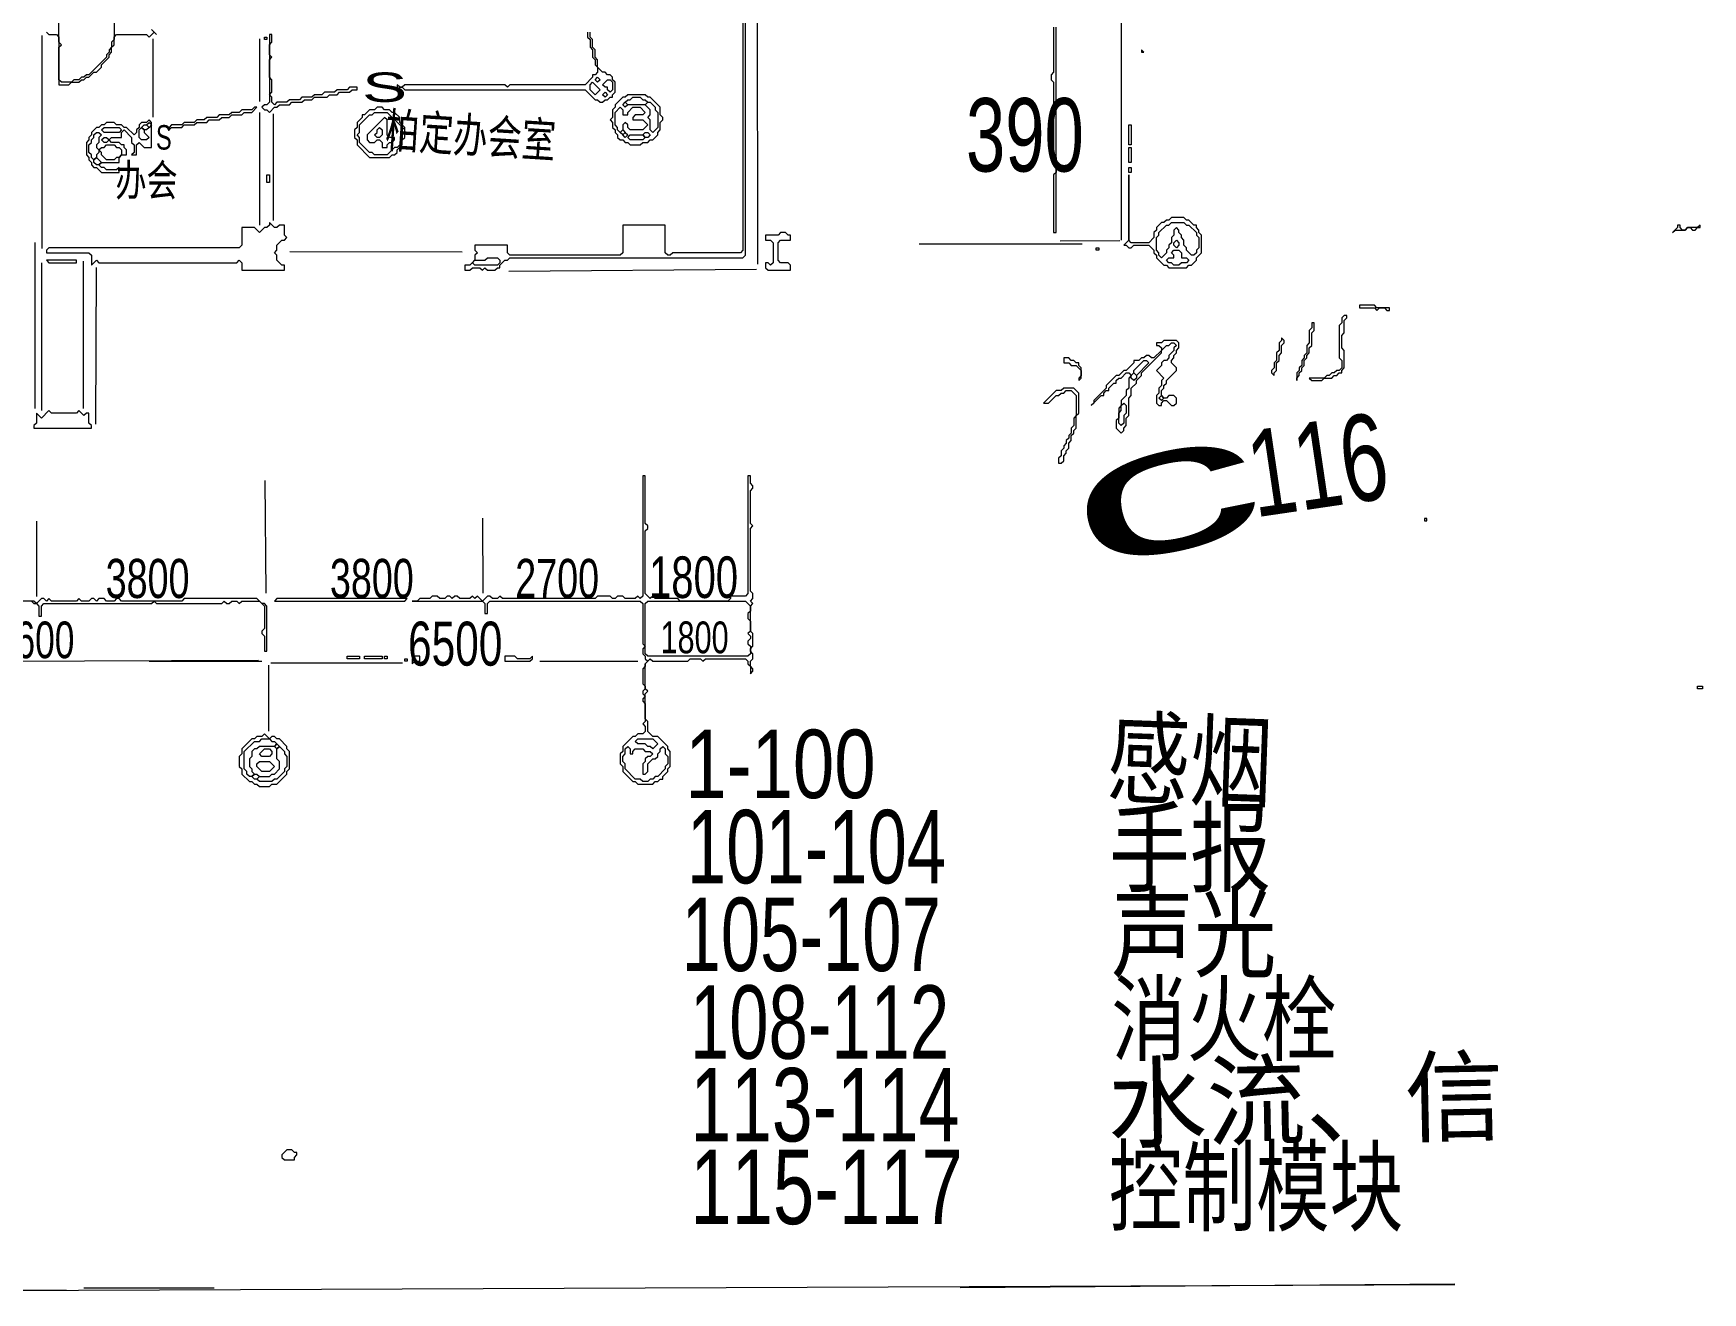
# Model space of a CAD drawing. Extents: x 10 to 1972, y 11 to 1392.
# Drawn here: x 1306 to 1972, y 26 to 528 of the extents above; entities that cross this region are included whole.
import ezdxf

# ---------------------------------------------------------------- set-up
doc = ezdxf.new("R2010")
doc.units = 0
for name, color, linetype, lineweight in [('OCR_TEXT', 6, 'Continuous', 0), ('TRACE_CURVE', 6, 'Continuous', 0), ('TRACE_STRAIGHT', 5, 'Continuous', 0), ('TRACE_TEXT_SYMBOL', 6, 'Continuous', 0)]:
    doc.layers.add(name, color=color, linetype=linetype, lineweight=lineweight)
doc.styles.add('wqy-unicode', font='wqy-unicode.lff')

msp = doc.modelspace()

# ---------------------------------------------------------------- linework, layer by layer
at = {"layer": 'TRACE_CURVE', "color": 6}
for points in [[(1589, 567), (1589, 442), (1588, 441), (1561, 441), (1560, 440), (1559, 440), (1558, 441), (1558, 452), (1541, 452), (1541, 441), (1540, 440), (1496, 440), (1495, 441), (1495, 444), (1482, 444), (1482, 442), (1483, 441), (1482, 440), (1482, 438), (1480, 436), (1478, 436), (1478, 434), (1480, 434), (1481, 435), (1484, 435), (1485, 434), (1486, 435), (1487, 434), (1490, 434), (1491, 435), (1492, 435), (1492, 436), (1494, 438), (1495, 438), (1496, 439), (1589, 439)], [(1589, 439), (1590, 440), (1590, 569)], [(1326, 511), (1325, 511), (1324, 510), (1322, 510), (1321, 509), (1317, 509), (1316, 510), (1316, 523), (1317, 524), (1316, 525), (1316, 533)], [(1338, 534), (1338, 526), (1337, 525), (1337, 523), (1336, 522), (1336, 521), (1335, 520), (1335, 519), (1328, 512), (1327, 512), (1326, 511)], [(1311, 529), (1312, 528), (1315, 528), (1316, 527), (1316, 508), (1320, 508), (1321, 509), (1324, 509), (1325, 510), (1326, 510), (1327, 511), (1328, 511), (1330, 513), (1331, 513), (1333, 515), (1333, 516), (1336, 519), (1336, 520), (1337, 521), (1337, 523), (1338, 524), (1338, 527), (1339, 528), (1351, 528), (1352, 527), (1354, 529), (1355, 528), (1353, 530)], [(1526, 508), (1496, 508), (1495, 507), (1494, 508), (1454, 508), (1453, 507), (1452, 507), (1451, 508), (1451, 506), (1452, 507), (1453, 507), (1454, 506), (1526, 506), (1530, 502), (1531, 502), (1532, 501), (1533, 501), (1534, 502), (1535, 502), (1536, 503), (1537, 503), (1537, 504), (1538, 505), (1538, 509), (1537, 510), (1537, 511), (1536, 512), (1535, 512), (1534, 513), (1533, 513), (1531, 515), (1531, 518), (1530, 519), (1530, 522), (1529, 523), (1529, 526), (1528, 527), (1528, 529)], [(1527, 529), (1527, 527), (1528, 526), (1528, 523), (1529, 522), (1529, 519), (1530, 518), (1530, 516), (1531, 515), (1531, 513), (1530, 512), (1529, 512), (1529, 511), (1526, 508)], [(1713, 531), (1713, 513), (1712, 512), (1712, 510), (1713, 509), (1713, 480), (1714, 479), (1714, 473), (1713, 472), (1713, 449), (1714, 449), (1714, 531)], [(1549, 352), (1549, 304), (1548, 303), (1547, 304), (1546, 303), (1542, 303), (1541, 304), (1539, 304), (1538, 303), (1537, 303), (1536, 304), (1531, 304), (1530, 303), (1493, 303), (1492, 304), (1491, 303), (1489, 303), (1488, 304), (1487, 304), (1485, 302), (1483, 304), (1482, 303), (1481, 304), (1480, 303), (1476, 303), (1475, 304), (1474, 304), (1473, 303), (1472, 304), (1471, 304), (1470, 303), (1468, 303), (1467, 304), (1465, 304), (1464, 303), (1460, 303), (1459, 302), (1457, 302), (1485, 302), (1486, 301), (1486, 297), (1487, 297), (1487, 301), (1488, 302), (1548, 302), (1549, 301), (1549, 285), (1550, 284), (1549, 283), (1549, 281), (1550, 280), (1550, 279), (1551, 278), (1550, 277), (1550, 276), (1549, 275), (1549, 269), (1550, 268), (1550, 267), (1549, 266), (1549, 265), (1550, 264), (1549, 263), (1549, 262)], [(1592, 300), (1593, 301), (1592, 302), (1593, 303), (1593, 305), (1592, 306), (1592, 331), (1593, 332), (1592, 333), (1592, 346), (1593, 347), (1593, 348), (1592, 349), (1592, 352), (1591, 352), (1591, 305), (1590, 304), (1584, 304), (1584, 303), (1583, 302), (1564, 302), (1563, 303), (1554, 303), (1553, 304), (1552, 303), (1550, 305), (1550, 330), (1551, 331), (1551, 332), (1550, 333), (1550, 352), (1549, 352)], [(1549, 262), (1550, 261), (1550, 254), (1549, 253), (1550, 252), (1550, 250), (1549, 249), (1547, 249), (1546, 248), (1545, 248), (1541, 244), (1541, 242), (1540, 241), (1540, 237), (1541, 236), (1541, 234), (1545, 230), (1546, 230), (1547, 229), (1553, 229), (1554, 230), (1555, 230), (1556, 231), (1557, 231), (1557, 232), (1559, 234), (1559, 235), (1560, 236), (1560, 242), (1559, 243), (1559, 244), (1555, 248), (1553, 248), (1551, 250), (1551, 254), (1550, 255), (1550, 265), (1551, 266), (1550, 267), (1550, 277), (1552, 279), (1553, 278), (1567, 278), (1568, 279), (1572, 279), (1573, 278), (1574, 279), (1590, 279), (1591, 278), (1591, 277), (1592, 276), (1592, 273), (1593, 274), (1593, 275), (1592, 276), (1592, 278), (1593, 279), (1593, 281), (1592, 282), (1592, 283), (1593, 284), (1593, 289), (1592, 290), (1592, 300)]]:
    msp.add_lwpolyline(points, dxfattribs=at)
for points in [[(1528, 508), (1529, 509), (1532, 506), (1530, 504), (1528, 506)], [(1530, 510), (1531, 511), (1532, 510), (1531, 509)], [(1535, 510), (1536, 510), (1537, 509), (1537, 506), (1536, 505), (1535, 506), (1535, 507), (1534, 507), (1533, 508)], [(1533, 504), (1534, 505), (1535, 504), (1534, 503)], [(1486, 438), (1487, 439), (1491, 439), (1492, 438), (1492, 437), (1491, 436), (1482, 436), (1481, 437), (1482, 438)], [(1550, 301), (1551, 302), (1590, 302), (1592, 300), (1592, 298), (1591, 297), (1591, 295), (1592, 294), (1592, 290), (1591, 289), (1592, 288), (1592, 287), (1591, 286), (1591, 285), (1592, 284), (1592, 281), (1591, 280), (1551, 280), (1550, 281)], [(1546, 246), (1547, 247), (1553, 247), (1555, 245), (1553, 243), (1552, 244), (1551, 244), (1550, 245), (1547, 245)], [(1542, 243), (1543, 244), (1544, 243), (1544, 241), (1545, 241), (1545, 242), (1546, 243), (1549, 243), (1550, 242), (1552, 242), (1553, 241), (1552, 240), (1551, 240), (1550, 239), (1550, 238), (1549, 237), (1549, 233), (1550, 233), (1551, 234), (1551, 237), (1553, 239), (1554, 239), (1555, 240), (1555, 241), (1556, 242), (1556, 243), (1557, 244), (1558, 243), (1558, 241), (1559, 240), (1559, 237), (1558, 236), (1558, 235), (1555, 232), (1554, 232), (1553, 231), (1552, 231), (1551, 230), (1549, 230), (1548, 231), (1546, 231), (1542, 235), (1542, 237), (1541, 238), (1541, 240), (1542, 241)]]:
    msp.add_lwpolyline(points, close=True, dxfattribs=at)
at = {"layer": 'TRACE_STRAIGHT', "color": 5}
for p, q in [((1594.48, 623.87), (1594.78, 436.38)), ((1740, 619), (1740, 446)), ((1309.16, 527.63), (1309.2, 442.62)), ((1353.58, 495.12), (1353.59, 526.38)), ((1396.1, 526.38), (1396.12, 501.37)), ((1396, 497), (1396, 452)), ((1401.63, 453.87), (1401.68, 496.38)), ((1306.5, 378.87), (1306.51, 445.13)), ((1408.13, 441.48), (1476.88, 441.37)), ((1659.37, 444.47), (1724.37, 444.49)), ((1715.62, 445.79), (1739.37, 445.89)), ((1309, 437), (1309, 378)), ((1325.62, 437.62), (1325.62, 378.88)), ((1330.72, 372.62), (1330.96, 435.12)), ((1495.63, 433.69), (1594.37, 434.41)), ((1398.22, 350.13), (1398.63, 305.12)), ((1307.01, 333.88), (1307.05, 303.88)), ((1485.08, 335.13), (1485.21, 305.12)), ((1223.13, 277.71), (1395.63, 278.39)), ((1352, 278), (1397, 278)), ((1399.69, 276.38), (1399.69, 250.12)), ((1400.63, 277.31), (1453.13, 277.34)), ((1508, 278), (1547, 278)), ((1073.12, 26.08), (1873.12, 29.31)), ((1121, 27), (1319, 27)), ((1326, 28), (1378, 28)), ((1675.63, 28.09), (1873.15, 29.63))]:
    msp.add_line(p, q, dxfattribs=at)
at = {"layer": 'TRACE_TEXT_SYMBOL', "color": 6}
for points in [[(1400, 528), (1400, 501), (1399, 500), (1398, 500), (1397, 499), (1398, 498), (1399, 498), (1400, 497), (1402, 499), (1403, 499), (1404, 500), (1408, 500), (1409, 501), (1413, 501), (1414, 502), (1417, 502), (1418, 503), (1423, 503), (1424, 504), (1427, 504), (1428, 505), (1432, 505), (1433, 506), (1435, 506), (1435, 507), (1432, 507), (1431, 506), (1427, 506), (1426, 505), (1422, 505), (1421, 504), (1418, 504), (1417, 503), (1413, 503), (1412, 502), (1408, 502), (1407, 501), (1403, 501), (1402, 500), (1401, 501), (1401, 503), (1400, 504), (1401, 505), (1401, 510), (1400, 511), (1400, 518), (1401, 519), (1400, 520), (1400, 524), (1401, 525), (1401, 528)], [(1398, 527), (1399, 527), (1399, 526), (1398, 526)], [(1748, 522), (1748, 521), (1749, 521)], [(1543, 504), (1542, 503), (1541, 503), (1538, 500), (1538, 499), (1537, 498), (1537, 495), (1536, 494), (1537, 493), (1537, 491), (1538, 490), (1538, 489), (1539, 488), (1539, 487), (1540, 486), (1541, 486), (1542, 485), (1543, 485), (1544, 484), (1548, 484), (1549, 485), (1551, 485), (1552, 486), (1553, 486), (1555, 488), (1555, 489), (1556, 490), (1556, 493), (1557, 494), (1557, 495), (1556, 496), (1556, 499), (1552, 503), (1551, 503), (1550, 504)], [(1541, 500), (1542, 501), (1543, 500), (1542, 499)], [(1544, 502), (1545, 503), (1548, 503), (1549, 502), (1550, 502), (1551, 501), (1550, 500), (1543, 500), (1542, 501), (1543, 502)], [(1550, 500), (1551, 501), (1552, 501), (1554, 499), (1554, 498), (1555, 497), (1555, 491), (1553, 489), (1552, 490), (1552, 494), (1551, 495), (1552, 496), (1552, 498)], [(1351, 492), (1352, 493), (1353, 492), (1352, 491)], [(1394, 499), (1393, 498), (1389, 498), (1388, 497), (1385, 497), (1384, 496), (1380, 496), (1379, 495), (1375, 495), (1374, 494), (1371, 494), (1370, 493), (1366, 493), (1365, 492), (1361, 492), (1360, 491), (1360, 490), (1361, 491), (1365, 491), (1366, 492), (1370, 492), (1371, 493), (1375, 493), (1376, 494), (1380, 494), (1381, 495), (1384, 495), (1385, 496), (1389, 496), (1390, 497), (1393, 497), (1395, 499)], [(1443, 499), (1442, 498), (1440, 498), (1438, 496), (1437, 496), (1437, 495), (1435, 493), (1435, 491), (1434, 490), (1434, 487), (1435, 486), (1435, 484), (1440, 479), (1448, 479), (1449, 480), (1450, 480), (1451, 481), (1451, 482), (1453, 484), (1453, 486), (1454, 487), (1454, 491), (1452, 493), (1452, 495), (1450, 497), (1449, 497), (1448, 498), (1446, 498), (1445, 499)], [(1441, 496), (1442, 497), (1447, 497), (1452, 492), (1453, 492), (1454, 491), (1453, 490), (1453, 486), (1452, 485), (1452, 484), (1451, 483), (1450, 483), (1447, 480), (1442, 480), (1441, 481), (1440, 481), (1436, 485), (1436, 487), (1435, 488), (1436, 489), (1436, 492), (1440, 496)], [(1446, 495), (1439, 488), (1439, 486), (1440, 485), (1442, 485), (1443, 486), (1444, 486), (1445, 485), (1445, 483), (1447, 483), (1447, 484), (1448, 485), (1449, 485), (1450, 486), (1450, 487), (1448, 487), (1447, 488), (1447, 494)], [(1540, 499), (1541, 498), (1541, 496), (1543, 496), (1543, 497), (1545, 499), (1548, 499), (1550, 497), (1549, 496), (1546, 496), (1545, 495), (1545, 494), (1549, 494), (1551, 492), (1549, 490), (1544, 490), (1543, 491), (1543, 492), (1542, 493), (1541, 492), (1541, 490), (1540, 489), (1539, 490), (1539, 491), (1538, 492), (1538, 497)], [(1330, 488), (1331, 489), (1332, 489), (1333, 488), (1332, 487), (1332, 485), (1331, 484), (1331, 483), (1332, 482), (1332, 481), (1331, 480), (1331, 479), (1330, 478), (1329, 479), (1329, 480), (1328, 481), (1328, 484), (1329, 485), (1329, 486), (1330, 487)], [(1333, 490), (1334, 491), (1340, 491), (1341, 490), (1340, 489), (1334, 489)], [(1333, 486), (1334, 487), (1335, 487), (1336, 486), (1335, 485), (1334, 485)], [(1348, 490), (1349, 491), (1350, 490), (1350, 489), (1352, 487), (1351, 486), (1349, 486), (1348, 487)], [(1349, 491), (1350, 492), (1351, 492), (1352, 491), (1351, 490), (1350, 490)], [(1443, 490), (1444, 491), (1445, 490), (1445, 488), (1444, 487), (1443, 487), (1442, 488), (1443, 489)], [(1540, 489), (1541, 490), (1542, 489), (1541, 488)], [(1541, 488), (1542, 489), (1543, 488), (1542, 487)], [(1543, 487), (1544, 488), (1549, 488), (1550, 487), (1549, 486), (1544, 486)], [(1549, 488), (1550, 489), (1551, 489), (1552, 488), (1551, 487), (1550, 487)], [(1743, 492), (1744, 492), (1744, 484), (1743, 484)], [(1334, 483), (1335, 484), (1338, 484), (1339, 483), (1340, 483), (1341, 482), (1341, 480), (1340, 479), (1339, 479), (1338, 478), (1335, 478), (1333, 480), (1333, 481), (1332, 482), (1333, 483)], [(1743, 483), (1744, 483), (1744, 477), (1743, 477)], [(1330, 478), (1331, 479), (1333, 477), (1332, 476), (1331, 476), (1330, 477)], [(1743, 475), (1744, 475), (1744, 473), (1743, 473)], [(1399, 472), (1400, 472), (1400, 469), (1399, 469)], [(1743, 472), (1743, 446), (1741, 444), (1742, 444), (1743, 443), (1744, 443), (1745, 444), (1751, 444), (1753, 442), (1753, 441), (1754, 440), (1754, 439), (1757, 436), (1758, 436), (1759, 435), (1766, 435), (1767, 436), (1768, 436), (1770, 438), (1770, 439), (1772, 441), (1772, 448), (1771, 449), (1771, 450), (1770, 451), (1770, 452), (1769, 452), (1767, 454), (1766, 454), (1765, 455), (1760, 455), (1759, 454), (1758, 454), (1757, 453), (1756, 453), (1754, 451), (1754, 450), (1753, 449), (1753, 447), (1751, 445), (1744, 445), (1743, 446)], [(1400, 453), (1400, 452), (1399, 451), (1398, 451), (1396, 449), (1394, 451), (1389, 451), (1389, 444), (1388, 443), (1312, 443), (1311, 442), (1311, 441), (1328, 441), (1329, 440), (1329, 436), (1331, 438), (1332, 437), (1387, 437), (1388, 438), (1389, 437), (1389, 434), (1406, 434), (1406, 436), (1405, 436), (1403, 438), (1403, 440), (1402, 441), (1403, 442), (1403, 444), (1405, 446), (1406, 446), (1407, 447), (1406, 448), (1406, 452), (1404, 452), (1403, 451), (1402, 451)], [(1604, 449), (1603, 448), (1598, 448), (1598, 446), (1600, 446), (1601, 445), (1601, 437), (1600, 436), (1599, 437), (1598, 437), (1598, 435), (1599, 434), (1608, 434), (1608, 436), (1607, 437), (1604, 437), (1603, 438), (1603, 445), (1604, 446), (1608, 446), (1608, 448), (1607, 448), (1606, 449)], [(1759, 452), (1760, 453), (1765, 453), (1766, 452), (1767, 452), (1770, 449), (1770, 448), (1771, 447), (1771, 443), (1770, 442), (1770, 441), (1769, 440), (1768, 440), (1766, 442), (1766, 443), (1765, 444), (1765, 446), (1764, 447), (1764, 448), (1763, 449), (1763, 450), (1762, 451), (1761, 450), (1761, 448), (1760, 447), (1760, 445), (1759, 444), (1759, 443), (1758, 442), (1758, 441), (1756, 439), (1755, 440), (1755, 441), (1754, 442), (1754, 447), (1755, 448), (1755, 449), (1758, 452)], [(1962, 452), (1962, 451), (1960, 449), (1961, 450), (1965, 450), (1966, 451), (1967, 451), (1968, 450), (1969, 450), (1970, 451), (1971, 451), (1971, 452), (1970, 451), (1966, 451), (1965, 450), (1964, 450), (1963, 451), (1963, 452)], [(1730, 443), (1731, 443), (1731, 442), (1730, 442)], [(1760, 441), (1761, 442), (1763, 442), (1764, 441), (1764, 439), (1766, 439), (1767, 438), (1766, 437), (1764, 437), (1763, 436), (1761, 436), (1760, 437), (1759, 437), (1758, 438), (1759, 439), (1761, 439), (1761, 440)], [(1761, 445), (1762, 446), (1763, 445), (1763, 444), (1762, 443), (1761, 444)], [(1311, 438), (1312, 437), (1323, 437), (1323, 438)], [(1835, 420), (1835, 419), (1841, 419), (1842, 418), (1843, 419), (1845, 419), (1846, 418), (1847, 418), (1847, 419), (1842, 419), (1841, 420)], [(1829, 416), (1828, 415), (1828, 413), (1827, 412), (1827, 399), (1828, 398), (1828, 395), (1827, 394), (1826, 394), (1825, 393), (1824, 393), (1823, 392), (1822, 392), (1821, 391), (1815, 391), (1816, 390), (1820, 390), (1821, 391), (1824, 391), (1825, 392), (1826, 392), (1827, 393), (1828, 393), (1828, 394), (1829, 395), (1829, 402), (1828, 403), (1828, 408), (1829, 409), (1829, 414), (1830, 415), (1830, 416)], [(1804, 407), (1804, 406), (1803, 405), (1803, 402), (1802, 401), (1802, 398), (1801, 397), (1801, 395), (1800, 394), (1800, 393), (1801, 392), (1801, 393), (1802, 394), (1802, 397), (1803, 398), (1803, 400), (1804, 401), (1804, 404), (1805, 405), (1805, 406)], [(1816, 413), (1816, 411), (1815, 410), (1815, 405), (1814, 404), (1814, 401), (1813, 400), (1813, 399), (1812, 398), (1812, 396), (1811, 395), (1811, 394), (1810, 393), (1810, 390), (1810, 391), (1811, 392), (1811, 393), (1812, 394), (1812, 395), (1813, 396), (1813, 398), (1814, 399), (1814, 400), (1815, 401), (1815, 403), (1816, 404), (1816, 409), (1817, 410), (1817, 413)], [(1717, 399), (1717, 397), (1719, 397), (1720, 396), (1722, 396), (1724, 394), (1724, 392), (1723, 391), (1723, 390), (1724, 391), (1724, 395), (1723, 396), (1723, 397), (1722, 397), (1721, 398), (1720, 398), (1719, 399)], [(1749, 398), (1750, 398), (1751, 397), (1746, 392), (1745, 393), (1745, 394)], [(1717, 387), (1716, 386), (1714, 386), (1709, 381), (1711, 381), (1714, 384), (1715, 384), (1716, 385), (1717, 385), (1718, 386), (1720, 386), (1722, 384), (1722, 376), (1721, 375), (1721, 372), (1720, 371), (1720, 369), (1719, 368), (1719, 367), (1718, 366), (1718, 365), (1717, 364), (1717, 363), (1716, 362), (1716, 360), (1715, 359), (1715, 357), (1716, 357), (1717, 358), (1717, 360), (1718, 361), (1718, 362), (1719, 363), (1719, 365), (1720, 366), (1720, 368), (1721, 369), (1721, 370), (1722, 371), (1722, 376), (1723, 377), (1723, 385), (1721, 387)], [(1744, 392), (1745, 393), (1746, 392), (1746, 391), (1745, 390), (1744, 391)], [(1740, 380), (1741, 381), (1742, 380), (1742, 377), (1741, 376), (1741, 373), (1740, 372), (1739, 373), (1739, 377), (1740, 378)], [(1755, 383), (1756, 384), (1757, 383), (1756, 382)], [(1312, 378), (1309, 375), (1307, 377), (1307, 373), (1306, 372), (1306, 371), (1329, 371), (1329, 372), (1328, 373), (1328, 377), (1327, 377), (1326, 376), (1324, 378), (1323, 377), (1313, 377)], [(1861, 335), (1861, 334), (1862, 334), (1862, 335)], [(1403, 303), (1402, 302), (1454, 302), (1455, 303)], [(1431, 280), (1436, 280), (1436, 279), (1431, 279)], [(1438, 280), (1445, 280), (1445, 279), (1438, 279)], [(1446, 280), (1447, 280), (1447, 279), (1446, 279)], [(1458, 280), (1457, 279), (1457, 277), (1458, 278), (1460, 278), (1460, 280)], [(1494, 280), (1494, 278), (1504, 278), (1505, 279), (1505, 280), (1504, 279), (1499, 279), (1498, 280)], [(1454, 279), (1455, 279), (1455, 278), (1454, 278)], [(1970, 268), (1972, 268), (1972, 267), (1970, 267)], [(1398, 249), (1397, 248), (1395, 248), (1394, 247), (1393, 247), (1389, 243), (1389, 241), (1388, 240), (1388, 236), (1389, 235), (1389, 233), (1392, 230), (1393, 230), (1394, 229), (1395, 229), (1396, 228), (1400, 228), (1401, 229), (1403, 229), (1407, 233), (1407, 234), (1408, 235), (1408, 242), (1407, 243), (1407, 244), (1404, 247), (1403, 247), (1402, 248), (1401, 248), (1400, 247)], [(1396, 246), (1397, 247), (1400, 247), (1401, 246), (1402, 246), (1403, 245), (1402, 244), (1396, 244), (1395, 243), (1394, 243), (1393, 242), (1393, 240), (1392, 239), (1392, 236), (1393, 235), (1393, 234), (1394, 233), (1393, 232), (1392, 232), (1391, 233), (1391, 234), (1390, 235), (1390, 242), (1394, 246)], [(1403, 243), (1404, 244), (1406, 242), (1406, 241), (1407, 240), (1407, 236), (1406, 235), (1406, 234), (1403, 231), (1402, 231), (1401, 230), (1396, 230), (1395, 231), (1396, 232), (1400, 232), (1401, 233), (1402, 233), (1404, 235), (1404, 238), (1403, 239)], [(1398, 243), (1400, 243), (1401, 242), (1401, 241), (1400, 240), (1397, 240), (1396, 241)], [(1402, 244), (1403, 245), (1404, 244), (1403, 243)], [(1395, 237), (1396, 238), (1400, 238), (1402, 236), (1400, 234), (1397, 234), (1395, 236)], [(1393, 232), (1394, 233), (1395, 233), (1396, 232), (1395, 231), (1394, 231)], [(1407, 83), (1405, 81), (1405, 80), (1406, 79), (1410, 79), (1410, 80), (1411, 81), (1411, 82), (1410, 82), (1409, 83)]]:
    msp.add_lwpolyline(points, close=True, dxfattribs=at)
for points in [[(1352, 494), (1351, 493), (1349, 493), (1348, 492), (1348, 491), (1347, 490), (1347, 489), (1346, 488), (1343, 491), (1342, 491), (1341, 492), (1339, 492), (1338, 493), (1335, 493), (1334, 492), (1333, 492), (1332, 491), (1331, 491), (1329, 489), (1329, 488), (1328, 487), (1328, 486), (1327, 485), (1327, 480), (1328, 479), (1328, 478), (1329, 477), (1329, 476), (1330, 475), (1331, 475), (1333, 473), (1340, 473), (1340, 475), (1339, 474), (1335, 474), (1334, 475), (1333, 475), (1332, 476), (1333, 477), (1340, 477), (1340, 479), (1341, 480), (1343, 480), (1343, 482), (1342, 483), (1342, 484), (1341, 484), (1340, 485), (1337, 485), (1336, 486), (1337, 487), (1341, 487), (1341, 489), (1342, 490), (1345, 487), (1345, 485), (1346, 484), (1346, 481), (1345, 480), (1347, 480), (1347, 484), (1348, 485), (1350, 483), (1353, 483)], [(1353, 483), (1353, 493), (1352, 494)], [(1757, 406), (1756, 405), (1754, 405), (1754, 404), (1755, 404), (1756, 403), (1756, 402), (1753, 399), (1752, 399), (1751, 400), (1750, 400), (1749, 399), (1748, 399), (1747, 398), (1745, 398), (1745, 397), (1742, 394), (1741, 394), (1739, 392), (1738, 392), (1734, 388), (1734, 387), (1729, 382), (1729, 381), (1728, 380), (1732, 384), (1733, 384), (1733, 385), (1734, 386), (1735, 386), (1735, 387), (1737, 389), (1738, 389), (1738, 390), (1739, 391), (1740, 391), (1742, 393), (1743, 393), (1744, 392), (1743, 391), (1743, 387), (1742, 386), (1742, 384), (1740, 382), (1740, 380), (1739, 379), (1739, 375), (1738, 374), (1738, 371), (1740, 369), (1741, 370), (1741, 371), (1742, 372), (1742, 375), (1743, 376), (1743, 383), (1744, 384), (1744, 387), (1746, 389), (1746, 390), (1748, 392), (1748, 393), (1756, 401), (1756, 402)], [(1756, 402), (1758, 404), (1759, 404), (1760, 405), (1761, 405), (1762, 404), (1761, 403), (1761, 402), (1759, 400), (1759, 399), (1758, 398), (1757, 398), (1756, 397), (1756, 396), (1754, 394), (1757, 391), (1756, 390), (1756, 388), (1755, 387), (1755, 385), (1754, 384), (1754, 381), (1755, 380), (1756, 380), (1756, 381), (1757, 382), (1758, 382), (1760, 380), (1761, 380), (1762, 381), (1762, 383), (1761, 384), (1759, 384), (1758, 383), (1757, 383), (1756, 384), (1756, 386), (1757, 387), (1757, 388), (1758, 389), (1758, 390), (1762, 394), (1762, 395), (1760, 397), (1760, 398), (1761, 399), (1761, 400), (1762, 401), (1762, 402), (1763, 403), (1763, 405), (1762, 406), (1757, 406)], [(1311, 302), (1310, 303), (1309, 303), (1307, 301), (1306, 302), (1289, 302), (1288, 303), (1287, 303), (1286, 302), (1284, 302), (1283, 303), (1282, 302), (1281, 303), (1279, 303)], [(1305, 302), (1306, 301), (1307, 301), (1308, 300), (1308, 296), (1309, 296), (1309, 300), (1310, 301), (1353, 301), (1354, 302), (1355, 301), (1381, 301), (1382, 302), (1383, 301), (1384, 301), (1385, 302), (1387, 302), (1388, 301), (1389, 302), (1396, 302), (1398, 300), (1398, 291), (1397, 290), (1397, 289), (1398, 288), (1398, 282), (1399, 282), (1399, 300), (1398, 301), (1397, 301), (1395, 303), (1366, 303), (1365, 302), (1341, 302), (1340, 303), (1339, 303), (1338, 302), (1335, 302), (1334, 303), (1332, 303), (1331, 302), (1330, 303), (1329, 303), (1328, 302), (1325, 302), (1324, 303), (1323, 302), (1313, 302), (1312, 303), (1311, 302)]]:
    msp.add_lwpolyline(points, dxfattribs=at)

# ---------------------------------------------------------------- texts
at = {"layer": 'OCR_TEXT', "color": 6, "style": 'wqy-unicode'}
for s, height, width, p in [('S', 11.73, 1.720259, (1437, 501.16)), ('390', 29.284, 0.72, (1678.01, 473.39)), ('S', 9.77, 0.72, (1354.73, 482.13)), ('办会', 12.654, 0.72, (1338.54, 463.59)), ('1800', 16.594, 0.72, (1551.52, 303.22)), ('3800', 15.618, 0.72, (1334.67, 303.21)), ('3800', 15.618, 0.72, (1424.17, 303.21)), ('2700', 15.618, 0.72, (1498.13, 303.21)), ('7600', 14.642, 0.72, (1290.83, 279.2)), ('6500', 17.57, 0.72, (1455.35, 276.23)), ('1800', 12.69, 0.72, (1556.1, 281.17)), ('1-100', 27.332, 0.812573, (1566, 223.36)), ('手报', 29.134, 0.815469, (1735, 188.98)), ('101-104', 29.284, 0.72, (1566.62, 189.39)), ('声光', 29.134, 0.829968, (1736, 154.98)), ('105-107', 29.284, 0.72, (1564.51, 154.39)), ('消火栓', 27.68, 0.79463, (1736, 121.48)), ('108-112', 29.284, 0.72, (1567.85, 119.39)), ('113-114', 29.316, 0.746248, (1568, 86.39)), ('控制模块', 29.521, 0.72961, (1735, 53.71)), ('115-117', 29.736, 0.745388, (1568, 53.4))]:
    msp.add_text(s, height=height, dxfattribs=dict(at, width=width)).set_placement(p)
for s, height, rotation, width, p in [('柏定办会室', 13.863, -3.66779, 0.72, (1445.92, 483.15)), ('116', 34.487, 8.38325, 0.72, (1793.43, 335.34)), ('c', 50.42, 13.24052, 2.287764, (1724.82, 313.65)), ('感烟', 29.684, -2.09016, 0.814389, (1733.95, 224.97)), ('水流、信', 29.311, 1.14959, 0.988876, (1734.79, 86.79))]:
    msp.add_text(s, height=height, rotation=rotation, dxfattribs=dict(at, width=width)).set_placement(p)

doc.saveas('drawing.dxf')
